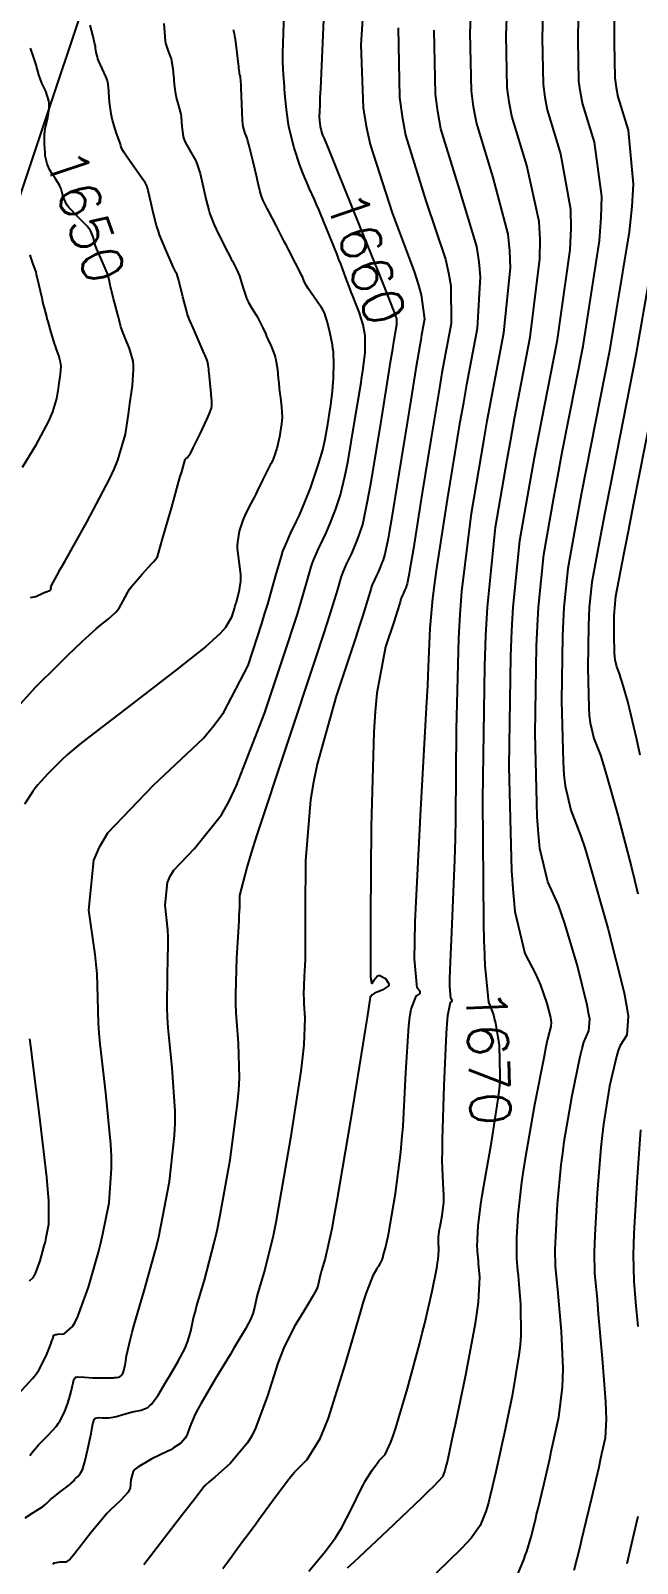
# Model space of a CAD drawing. Header units: metres. Extents: x 837117 to 838479, y 1189012 to 1191015.
# Drawn here: x 837662.7 to 837720.1, y 1189309.5 to 1189454.6 of the extents above; entities that cross this region are included whole.
import ezdxf

# ---------------------------------------------------------------- set-up
doc = ezdxf.new("R2010")
doc.units = ezdxf.units.M
doc.header["$LTSCALE"] = 0.3
for name, color, linetype in [('CORREDORVIA', 70, 'Continuous'), ('COTAS 10', 1, 'Continuous'), ('COTAS INT', 252, 'Continuous')]:
    doc.layers.add(name, color=color, linetype=linetype)
doc.styles.get("Standard").update_dxf_attribs({"font": 'simplex.shx'})

msp = doc.modelspace()

# ---------------------------------------------------------------- linework, layer by layer
at = {"layer": 'CORREDORVIA'}
msp.add_lwpolyline([(837910.68, 1191000.96), (838157.03, 1190996.19), (838237.17, 1190821.34), (838237, 1190602.88), (838240.03, 1190437.2), (838223.54, 1190366.27), (838212.2, 1190288.92), (838221.4, 1189997.88), (837954.54, 1189509.17), (837751.16, 1189231.38), (837593.19, 1189234.4), (837744.49, 1189686.61), (837750.28, 1189933.97), (837723.62, 1190051.52), (837726.09, 1190134.48), (837885.38, 1190229.43), (837983.18, 1190344.12), (837817.55, 1190502.19), (837798.03, 1190660.17), (837963.57, 1190795.98)], close=True, dxfattribs=at)
at = {"layer": 'COTAS 10'}
for points in [[(837692.68, 1189309.03), (837693.3, 1189309.61), (837696.5, 1189312.61), (837699.72, 1189315.65), (837700.34, 1189316.26), (837700.85, 1189316.76), (837701.73, 1189317.71), (837701.85, 1189317.99), (837701.87, 1189318.07), (837701.9, 1189318.15), (837701.98, 1189318.42), (837702.06, 1189318.74), (837702.09, 1189318.84), (837702.11, 1189318.95), (837702.22, 1189319.39), (837702.54, 1189320.89), (837702.7, 1189321.67), (837702.9, 1189322.61), (837703.88, 1189327.3), (837704.8, 1189332.2), (837704.97, 1189333.27), (837705.09, 1189334.21), (837705.22, 1189336.55), (837705.1, 1189337.85), (837705.08, 1189338.14), (837705.05, 1189338.39), (837705, 1189339.04), (837704.98, 1189339.67), (837704.99, 1189339.91), (837705, 1189340.18), (837705.07, 1189341.41), (837705.32, 1189343.48), (837705.44, 1189344.29), (837705.59, 1189345.2), (837706.34, 1189349.32), (837707, 1189353.64), (837707.1, 1189354.68), (837707.16, 1189355.64), (837707.08, 1189358.51), (837706.73, 1189360.61), (837706.62, 1189361.08), (837706.51, 1189361.5), (837706.08, 1189362.61), (837705.72, 1189366.04), (837705.65, 1189367.92), (837705.64, 1189368.31), (837705.59, 1189370.2), (837705.5, 1189381.81), (837705.68, 1189394.44), (837705.8, 1189397.36), (837705.94, 1189400.03), (837706.71, 1189407.62), (837707.8, 1189414.01), (837708.15, 1189415.93), (837708.51, 1189417.91), (837709.99, 1189425.6), (837710.92, 1189433.03), (837710.94, 1189434.85), (837710.85, 1189436.56), (837709.68, 1189441.86), (837708.24, 1189446.56), (837708, 1189447.9), (837707.82, 1189449.24), (837707.71, 1189454.21), (837707.89, 1189459.14)], [(837662.15, 1189313.78), (837662.88, 1189314.24), (837663.63, 1189314.71), (837663.78, 1189314.81), (837663.91, 1189314.9), (837664.16, 1189315.13), (837664.42, 1189315.39), (837664.55, 1189315.5), (837664.7, 1189315.62), (837665.46, 1189316.22), (837666.21, 1189316.81), (837666.36, 1189316.93), (837666.48, 1189317.03), (837666.72, 1189317.25), (837666.82, 1189317.38), (837666.86, 1189317.43), (837666.91, 1189317.48), (837667.12, 1189317.69), (837667.34, 1189317.93), (837667.39, 1189317.99), (837667.43, 1189318.06), (837667.56, 1189318.31), (837667.69, 1189318.76), (837667.75, 1189318.96), (837667.81, 1189319.2), (837668.08, 1189320.3), (837668.34, 1189321.46), (837668.4, 1189321.73), (837668.44, 1189321.97), (837668.56, 1189322.66), (837668.69, 1189323.08), (837668.74, 1189323.16), (837668.81, 1189323.21), (837669.11, 1189323.28), (837669.47, 1189323.25), (837669.57, 1189323.25), (837669.67, 1189323.25), (837670.04, 1189323.25), (837670.48, 1189323.3), (837670.62, 1189323.33), (837670.78, 1189323.36), (837671.41, 1189323.55), (837672.1, 1189323.75), (837672.28, 1189323.8), (837672.47, 1189323.84), (837673.12, 1189323.96), (837673.76, 1189324.23), (837673.93, 1189324.37), (837674.11, 1189324.54), (837674.74, 1189325.4), (837675.41, 1189326.51), (837675.61, 1189326.84), (837675.82, 1189327.19), (837676.6, 1189328.54), (837677.3, 1189329.85), (837677.44, 1189330.18), (837677.56, 1189330.49), (837677.83, 1189331.46), (837678.1, 1189332.72), (837678.24, 1189333.22), (837678.39, 1189333.77), (837679.14, 1189336.28), (837680.06, 1189339.8), (837680.32, 1189340.99), (837680.58, 1189342.27), (837681.55, 1189347.68), (837682.27, 1189353.03), (837682.38, 1189354.28), (837682.45, 1189355.43), (837682.36, 1189358.74), (837682.13, 1189361.59), (837682.1, 1189362.45), (837682.09, 1189363.34), (837682.2, 1189366.81), (837682.37, 1189369.78), (837682.41, 1189370.35), (837682.43, 1189370.82), (837682.47, 1189371.6), (837682.47, 1189371.82), (837682.47, 1189371.93), (837682.47, 1189372.07), (837682.48, 1189372.72), (837683.16, 1189375.38), (837683.59, 1189376.77), (837684.12, 1189378.46), (837686.92, 1189386.92), (837689.77, 1189395.47), (837690.34, 1189397.21), (837690.82, 1189398.67), (837691.76, 1189401.71), (837692.08, 1189402.84), (837692.17, 1189403.11), (837692.26, 1189403.36), (837692.59, 1189404.09), (837692.9, 1189404.73), (837692.99, 1189404.92), (837693.08, 1189405.11), (837693.38, 1189405.82), (837693.68, 1189406.59), (837693.76, 1189406.8), (837693.84, 1189407.03), (837694.12, 1189407.85), (837694.55, 1189409.9), (837694.73, 1189410.88), (837694.94, 1189412.05), (837695.9, 1189417.81), (837696.8, 1189423.42), (837696.97, 1189424.5), (837697.11, 1189425.37), (837697.34, 1189426.81), (837697.35, 1189426.91), (837697.35, 1189426.94), (837697.35, 1189426.97), (837697.35, 1189427.1), (837697.35, 1189427.24), (837697.34, 1189427.27), (837697.34, 1189427.31), (837697.31, 1189427.45), (837697.27, 1189427.6), (837697.25, 1189427.64), (837697.24, 1189427.69), (837697.17, 1189427.85), (837697.1, 1189428.04), (837697.08, 1189428.09), (837697.06, 1189428.15), (837696.97, 1189428.37), (837696.43, 1189429.75), (837696.11, 1189430.53), (837695.73, 1189431.49), (837693.75, 1189436.39), (837691.77, 1189441.3), (837691.38, 1189442.26), (837691.06, 1189443.04), (837690.94, 1189443.34), (837690.49, 1189444.43), (837690.38, 1189444.69), (837690.35, 1189444.76), (837690.32, 1189444.84), (837690.23, 1189445.14), (837690.15, 1189445.43), (837690.13, 1189445.51), (837690.12, 1189445.59), (837690.08, 1189445.85), (837690.06, 1189446.09), (837690.06, 1189446.15), (837690.05, 1189446.21), (837690.04, 1189446.41), (837690.08, 1189447.61), (837690.1, 1189448.3), (837690.14, 1189449.15), (837690.33, 1189453.49), (837690.53, 1189457.94)], [(837662.64, 1189400.94), (837663.16, 1189401.05), (837663.48, 1189401.2), (837663.56, 1189401.23), (837663.64, 1189401.27), (837663.89, 1189401.39), (837664.1, 1189401.48), (837664.15, 1189401.5), (837664.21, 1189401.52), (837664.39, 1189401.58), (837664.52, 1189401.64), (837664.54, 1189401.66), (837664.56, 1189401.69), (837664.59, 1189401.79), (837664.58, 1189401.92), (837664.59, 1189401.95), (837664.59, 1189401.98), (837664.62, 1189402.09), (837665.16, 1189403.07), (837665.48, 1189403.66), (837665.89, 1189404.37), (837667.98, 1189408.08), (837670.13, 1189412.15), (837670.56, 1189413.1), (837670.92, 1189413.96), (837671.65, 1189416.42), (837671.93, 1189418.31), (837672, 1189418.81), (837672.07, 1189419.31), (837672.32, 1189421.01), (837672.42, 1189422.56), (837672.4, 1189422.95), (837672.36, 1189423.32), (837672.02, 1189424.53), (837671.6, 1189425.53), (837671.51, 1189425.76), (837671.43, 1189425.98), (837671.21, 1189426.6), (837671.04, 1189427.26), (837670.98, 1189427.49), (837670.91, 1189427.74), (837670.63, 1189428.81), (837670.52, 1189429.25), (837670.36, 1189429.9), (837670.3, 1189430.15), (837670.24, 1189430.38), (837670.09, 1189431.06), (837669.9, 1189431.7), (837669.82, 1189431.91), (837669.73, 1189432.13), (837669.3, 1189433.08), (837668.89, 1189434.02), (837668.8, 1189434.25), (837668.73, 1189434.46), (837668.58, 1189435.1), (837668.32, 1189435.71), (837668.18, 1189435.91), (837668.01, 1189436.12), (837667.15, 1189436.99), (837666.29, 1189437.88), (837666.12, 1189438.11), (837665.98, 1189438.33), (837665.7, 1189439.03), (837665.54, 1189439.67), (837665.47, 1189439.84), (837665.4, 1189440.01), (837665.02, 1189440.6), (837664.63, 1189441.18), (837664.54, 1189441.33), (837664.46, 1189441.49), (837664.23, 1189442.04), (837664.08, 1189442.66), (837664.05, 1189442.85), (837664.02, 1189443.06), (837663.96, 1189443.88), (837663.98, 1189444.81), (837664.01, 1189445.08), (837664.05, 1189445.36), (837664.28, 1189446.42), (837664.4, 1189447.23), (837664.43, 1189447.46), (837664.42, 1189447.74), (837664.39, 1189448.01), (837664.1, 1189448.92), (837663.73, 1189449.68), (837663.65, 1189449.86), (837663.59, 1189450.02), (837663.44, 1189450.47), (837663.32, 1189450.94), (837663.26, 1189451.12), (837663.2, 1189451.31), (837662.92, 1189452.16), (837662.64, 1189453)], [(837720.4, 1189386.02), (837720.08, 1189387.5), (837719.23, 1189391.08), (837718.7, 1189392.94), (837718.58, 1189393.32), (837718.48, 1189393.65), (837718.19, 1189394.37), (837718.03, 1189395.05), (837718, 1189395.36), (837717.98, 1189395.71), (837717.94, 1189397.41), (837717.96, 1189399.21), (837717.98, 1189399.62), (837718, 1189400), (837718.11, 1189401.08), (837718.87, 1189405.03), (837719.3, 1189407.22), (837719.82, 1189409.89), (837722.51, 1189423.46)]]:
    msp.add_lwpolyline(points, dxfattribs=at)
at = {"layer": 'COTAS INT'}
for points in [[(837689.02, 1189308.71), (837690.46, 1189310.45), (837691.55, 1189311.88), (837691.83, 1189312.33), (837692.11, 1189312.8), (837693.08, 1189314.68), (837693.95, 1189316.46), (837694.17, 1189316.86), (837694.37, 1189317.24), (837695.02, 1189318.29), (837695.55, 1189319.01), (837695.69, 1189319.18), (837695.82, 1189319.33), (837696.24, 1189319.76), (837696.8, 1189320.93), (837697.01, 1189321.54), (837697.26, 1189322.29), (837698.36, 1189326.03), (837699.5, 1189330.22), (837699.76, 1189331.25), (837700.01, 1189332.21), (837700.7, 1189335.23), (837701.13, 1189337.43), (837701.21, 1189337.89), (837701.27, 1189338.27), (837701.35, 1189339.1), (837701.32, 1189339.44), (837701.32, 1189339.52), (837701.31, 1189339.58), (837701.3, 1189339.75), (837701.29, 1189339.91), (837701.29, 1189339.98), (837701.3, 1189340.05), (837701.31, 1189340.36), (837701.38, 1189340.9), (837701.41, 1189341.11), (837701.45, 1189341.35), (837701.64, 1189342.42), (837701.8, 1189343.64), (837701.82, 1189343.97), (837701.82, 1189344.3), (837701.74, 1189345.48), (837701.66, 1189347.6), (837701.67, 1189348.53), (837701.68, 1189349.6), (837701.84, 1189354.72), (837702.07, 1189359.63), (837702.14, 1189360.57), (837702.2, 1189361.34), (837702.44, 1189362.6), (837702.59, 1189362.71), (837702.61, 1189362.75), (837702.6, 1189362.78), (837702.48, 1189362.95), (837702.37, 1189364.14), (837702.38, 1189364.82), (837702.4, 1189365.67), (837702.61, 1189370.01), (837702.86, 1189376.1), (837702.91, 1189378.04), (837702.95, 1189380.09), (837703, 1189388.43), (837703.22, 1189397.08), (837703.36, 1189399.34), (837703.53, 1189401.53), (837704.43, 1189408.93), (837705.59, 1189415.8), (837705.92, 1189417.67), (837706.25, 1189419.51), (837707.49, 1189426.03), (837708.11, 1189432.18), (837708.05, 1189433.8), (837707.89, 1189435.37), (837706.48, 1189440.74), (837704.89, 1189445.96), (837704.62, 1189447.44), (837704.42, 1189448.93), (837704.3, 1189454.44), (837704.52, 1189459.59)], [(837711.25, 1189458.68), (837711.12, 1189453.98), (837711.21, 1189449.55), (837711.38, 1189448.35), (837711.59, 1189447.16), (837712.87, 1189442.97), (837713.82, 1189437.74), (837713.83, 1189435.9), (837713.74, 1189433.88), (837712.5, 1189425.17), (837710.77, 1189416.3), (837710.38, 1189414.19), (837710.01, 1189412.21), (837708.99, 1189406.31), (837708.35, 1189400.03), (837708.23, 1189397.81), (837708.14, 1189395.39), (837707.98, 1189384.93), (837708.22, 1189375.04), (837708.37, 1189372.97), (837708.55, 1189371.2), (837709.49, 1189367.23), (837710.53, 1189365.25), (837710.76, 1189364.73), (837710.98, 1189364.22), (837711.57, 1189362.5), (837711.9, 1189361.16), (837711.95, 1189360.9), (837711.98, 1189360.69), (837711.96, 1189360.3), (837711.63, 1189359.11), (837711.48, 1189358.39), (837711.3, 1189357.5), (837710.4, 1189352.89), (837709.5, 1189347.81), (837709.32, 1189346.63), (837709.16, 1189345.55), (837708.82, 1189342.45), (837708.7, 1189340.31), (837708.69, 1189339.84), (837708.68, 1189339.42), (837708.7, 1189338.33), (837708.8, 1189337.2), (837708.84, 1189336.76), (837708.88, 1189336.26), (837709.08, 1189333.99), (837709.1, 1189331.05), (837709.03, 1189330.13), (837708.93, 1189329.17), (837708.28, 1189325.31), (837707.52, 1189321.68), (837707.35, 1189320.86), (837707.19, 1189320.12), (837706.74, 1189318.13), (837706.43, 1189316.79), (837706.35, 1189316.47), (837706.27, 1189316.16), (837706.03, 1189315.2), (837705.78, 1189314.36), (837705.7, 1189314.13), (837705.61, 1189313.9), (837705.26, 1189313.04), (837704.39, 1189311.83), (837703.97, 1189311.37), (837703.48, 1189310.85), (837701.09, 1189308.52)], [(837694.25, 1189458.19), (837693.95, 1189453.29), (837694.18, 1189447.32), (837694.46, 1189445.6), (837694.82, 1189443.87), (837696.9, 1189437.4), (837698.99, 1189431.82), (837699.37, 1189430.64), (837699.66, 1189429.63), (837699.98, 1189427.31), (837699.8, 1189426.32), (837699.79, 1189426.29), (837699.7, 1189425.82), (837699.62, 1189425.33), (837699.53, 1189424.81), (837699.17, 1189422.63), (837698.69, 1189419.64), (837698.34, 1189417.48), (837697.56, 1189412.65), (837696.82, 1189408.19), (837696.67, 1189407.29), (837696.53, 1189406.54), (837696.22, 1189405.04), (837696.05, 1189404.51), (837695.99, 1189404.37), (837695.94, 1189404.23), (837695.75, 1189403.74), (837695.55, 1189403.28), (837695.5, 1189403.16), (837695.44, 1189403.04), (837695.24, 1189402.63), (837695.03, 1189402.16), (837694.97, 1189402), (837694.92, 1189401.82), (837694.71, 1189401.1), (837694.11, 1189399.15), (837693.8, 1189398.21), (837693.43, 1189397.09), (837691.6, 1189391.6), (837689.8, 1189385.17), (837689.45, 1189383.46), (837689.17, 1189381.78), (837688.7, 1189375.99), (837688.67, 1189371.38), (837688.67, 1189370.44), (837688.67, 1189369.66), (837688.68, 1189368.1), (837688.68, 1189367.27), (837688.67, 1189366.96), (837688.66, 1189366.61), (837688.57, 1189365.05), (837688.52, 1189363.35), (837688.53, 1189362.91), (837688.54, 1189362.49), (837688.65, 1189361.09), (837688.55, 1189358.56), (837688.42, 1189357.42), (837688.25, 1189356.09), (837687.28, 1189349.72), (837686.15, 1189343.18), (837685.88, 1189341.75), (837685.63, 1189340.49), (837684.86, 1189337.3), (837684.31, 1189335.48), (837684.2, 1189335.07), (837684.1, 1189334.72), (837683.9, 1189333.8), (837683.71, 1189333.09), (837683.62, 1189332.87), (837683.52, 1189332.63), (837683.02, 1189331.68), (837682.21, 1189330.32), (837681.92, 1189329.83), (837681.59, 1189329.28), (837680.15, 1189326.91), (837678.78, 1189324.57), (837678.5, 1189324.05), (837678.26, 1189323.59), (837677.75, 1189322.4), (837677.48, 1189321.65), (837677.39, 1189321.48), (837677.29, 1189321.32), (837676.9, 1189320.84), (837676.21, 1189320.38), (837675.93, 1189320.22), (837675.61, 1189320.06), (837674.15, 1189319.36), (837672.81, 1189318.58), (837672.56, 1189318.37), (837672.37, 1189318.15), (837672.15, 1189317.37), (837672.09, 1189316.59), (837672, 1189316.38), (837671.88, 1189316.17), (837671.17, 1189315.42), (837670.19, 1189314.5), (837669.89, 1189314.18), (837669.58, 1189313.83), (837668.37, 1189312.35), (837667.28, 1189310.95), (837667.05, 1189310.65), (837666.86, 1189310.4), (837666.4, 1189309.84), (837666.09, 1189309.62), (837665.99, 1189309.58), (837665.88, 1189309.56), (837665.41, 1189309.58), (837664.89, 1189309.47), (837664.74, 1189309.36)], [(837708.79, 1189308.38), (837709.38, 1189309.8), (837709.52, 1189310.19), (837709.66, 1189310.58), (837710.08, 1189311.98), (837710.48, 1189313.58), (837710.6, 1189314.09), (837710.74, 1189314.64), (837711.27, 1189316.88), (837711.84, 1189319.35), (837711.99, 1189320.05), (837712.14, 1189320.75), (837712.69, 1189323.31), (837713.05, 1189326.14), (837713.09, 1189327), (837713.11, 1189327.9), (837712.95, 1189331.43), (837712.66, 1189334.67), (837712.6, 1189335.38), (837712.54, 1189336.01), (837712.4, 1189337.62), (837712.37, 1189339.18), (837712.39, 1189339.78), (837712.41, 1189340.45), (837712.57, 1189343.49), (837712.92, 1189347.2), (837713.07, 1189348.3), (837713.22, 1189349.43), (837713.96, 1189353.78), (837714.73, 1189357.48), (837714.91, 1189358.21), (837715.07, 1189358.81), (837715.56, 1189359.89), (837715.63, 1189360.99), (837715.53, 1189361.59), (837715.39, 1189362.32), (837714.46, 1189366.06), (837713.27, 1189370.07), (837712.96, 1189370.98), (837712.66, 1189371.8), (837711.67, 1189374.01), (837710.92, 1189377.16), (837710.77, 1189378.57), (837710.66, 1189380.21), (837710.47, 1189388.05), (837710.59, 1189396.34), (837710.67, 1189398.26), (837710.77, 1189400.02), (837711.27, 1189405.01), (837712.23, 1189410.42), (837712.6, 1189412.44), (837713.03, 1189414.7), (837715, 1189424.75), (837716.56, 1189434.73), (837716.73, 1189436.95), (837716.79, 1189438.93), (837716.07, 1189444.09), (837714.95, 1189447.77), (837714.75, 1189448.81), (837714.61, 1189449.86), (837714.53, 1189453.75), (837714.61, 1189458.23)], [(837717.98, 1189457.78), (837717.94, 1189453.51), (837718.01, 1189450.17), (837718.13, 1189449.26), (837718.3, 1189448.37), (837719.26, 1189445.21), (837719.75, 1189440.11), (837719.62, 1189438), (837719.37, 1189435.58), (837717.5, 1189424.32), (837715.3, 1189413.09), (837714.83, 1189410.7), (837714.44, 1189408.62), (837713.55, 1189403.7), (837713.18, 1189400.02), (837713.1, 1189398.72), (837713.05, 1189397.3), (837712.96, 1189391.17), (837713.1, 1189385.37), (837713.18, 1189384.16), (837713.29, 1189383.12), (837713.84, 1189380.8), (837714.8, 1189378.35), (837715.16, 1189377.23), (837715.56, 1189375.93), (837717.35, 1189369.63), (837718.88, 1189363.49), (837719.12, 1189362.28), (837719.27, 1189361.29), (837719.16, 1189359.49), (837718.51, 1189358.5), (837718.33, 1189358.03), (837718.16, 1189357.46), (837717.52, 1189354.66), (837716.95, 1189351.05), (837716.81, 1189349.97), (837716.69, 1189348.86), (837716.33, 1189344.53), (837716.11, 1189340.58), (837716.08, 1189339.71), (837716.06, 1189338.93), (837716.1, 1189336.9), (837716.29, 1189334.81), (837716.36, 1189334), (837716.44, 1189333.07), (837716.81, 1189328.87), (837717.12, 1189324.74), (837717.16, 1189323.86), (837717.18, 1189323.1), (837717.09, 1189321.32), (837716.76, 1189319.82), (837716.63, 1189319.24), (837716.48, 1189318.58), (837715.8, 1189315.62), (837715.05, 1189312.49), (837714.86, 1189311.72), (837714.69, 1189311), (837714.12, 1189308.76)], [(837662.59, 1189319.68), (837662.91, 1189320.08), (837663.27, 1189320.53), (837663.41, 1189320.69), (837663.58, 1189320.87), (837664.33, 1189321.61), (837665.1, 1189322.45), (837665.27, 1189322.69), (837665.43, 1189322.92), (837665.88, 1189323.79), (837666.18, 1189324.62), (837666.25, 1189324.84), (837666.31, 1189325.04), (837666.5, 1189325.73), (837666.63, 1189326.3), (837666.66, 1189326.43), (837666.68, 1189326.55), (837666.74, 1189326.88), (837666.92, 1189327.08), (837667.02, 1189327.1), (837667.14, 1189327.12), (837667.77, 1189327.1), (837668.56, 1189327.03), (837668.78, 1189327.02), (837669, 1189327.02), (837669.81, 1189327.02), (837670.5, 1189327.04), (837670.65, 1189327.05), (837670.77, 1189327.06), (837671.04, 1189327.1), (837671.18, 1189327.18), (837671.21, 1189327.21), (837671.25, 1189327.25), (837671.38, 1189327.44), (837671.51, 1189327.83), (837671.55, 1189328), (837671.6, 1189328.19), (837671.75, 1189329.12), (837672.11, 1189330.73), (837672.27, 1189331.36), (837672.47, 1189332.06), (837673.43, 1189335.26), (837674.5, 1189339.11), (837674.76, 1189340.22), (837675.01, 1189341.36), (837675.82, 1189345.63), (837676.3, 1189349.97), (837676.34, 1189351.14), (837676.35, 1189352.3), (837676.07, 1189356.38), (837675.69, 1189360.18), (837675.63, 1189361.15), (837675.59, 1189362.1), (837675.63, 1189365.25), (837675.7, 1189368.04), (837675.69, 1189368.76), (837675.66, 1189369.46), (837675.41, 1189371.8), (837675.63, 1189373.96), (837675.89, 1189374.54), (837676.23, 1189375.12), (837678.19, 1189377.18), (837680.74, 1189380.37), (837681.46, 1189381.67), (837682.18, 1189383.14), (837684.83, 1189389.95), (837687.07, 1189396.7), (837687.54, 1189398.14), (837687.94, 1189399.38), (837688.81, 1189402.32), (837689.25, 1189403.85), (837689.37, 1189404.22), (837689.49, 1189404.56), (837689.93, 1189405.56), (837690.36, 1189406.42), (837690.48, 1189406.68), (837690.6, 1189406.93), (837691.02, 1189407.91), (837691.42, 1189408.94), (837691.53, 1189409.24), (837691.64, 1189409.54), (837692.01, 1189410.66), (837692.44, 1189412.42), (837692.58, 1189413.13), (837692.73, 1189413.93), (837693.36, 1189417.59), (837693.93, 1189421.11), (837694.04, 1189421.83), (837694.13, 1189422.42), (837694.3, 1189423.64), (837694.34, 1189424.14), (837694.35, 1189424.29), (837694.35, 1189424.45), (837694.36, 1189424.61), (837694.37, 1189425.07), (837694.34, 1189425.73), (837694.32, 1189425.91), (837694.3, 1189426.09), (837694.16, 1189426.77), (837693.96, 1189427.48), (837693.89, 1189427.69), (837693.81, 1189427.9), (837693.5, 1189428.71), (837693.14, 1189429.6), (837693.03, 1189429.87), (837692.93, 1189430.15), (837692.53, 1189431.23), (837692.04, 1189432.55), (837691.87, 1189432.98), (837691.69, 1189433.44), (837690.95, 1189435.31), (837690.16, 1189437.23), (837689.95, 1189437.71), (837689.75, 1189438.18), (837689.54, 1189438.64), (837689.08, 1189439.66), (837688.48, 1189441.08), (837688.32, 1189441.49), (837688.16, 1189441.91), (837687.64, 1189443.53), (837687.21, 1189445.14), (837687.12, 1189445.57), (837687.05, 1189445.99), (837686.86, 1189447.42), (837686.75, 1189448.72), (837686.72, 1189449.06), (837686.7, 1189449.38), (837686.61, 1189450.47), (837686.56, 1189451.68), (837686.56, 1189452.09), (837686.57, 1189452.53), (837686.63, 1189454.39), (837686.69, 1189456.31)], [(837660.89, 1189389.97), (837663.12, 1189392.45), (837665.23, 1189394.55), (837665.73, 1189395.03), (837666.19, 1189395.49), (837667.54, 1189396.78), (837668.59, 1189397.73), (837668.86, 1189397.97), (837669.13, 1189398.19), (837670.02, 1189398.91), (837670.74, 1189399.57), (837670.9, 1189399.75), (837671.05, 1189399.94), (837671.42, 1189400.64), (837671.86, 1189401.46), (837672.04, 1189401.73), (837672.25, 1189402.01), (837673.22, 1189403.16), (837674.14, 1189404.18), (837674.32, 1189404.37), (837674.46, 1189404.53), (837674.68, 1189404.79), (837674.88, 1189405.5), (837675.01, 1189405.95), (837675.16, 1189406.51), (837675.99, 1189409.41), (837676.81, 1189412.31), (837676.97, 1189412.86), (837677.1, 1189413.31), (837677.3, 1189414.02), (837677.3, 1189414.02), (837677.3, 1189414.02), (837677.3, 1189414.02), (837677.31, 1189414.03), (837677.34, 1189414.06), (837677.36, 1189414.08), (837677.39, 1189414.1), (837677.52, 1189414.21), (837677.8, 1189414.63), (837677.92, 1189414.85), (837678.06, 1189415.12), (837678.71, 1189416.44), (837679.35, 1189417.8), (837679.48, 1189418.08), (837679.58, 1189418.33), (837679.79, 1189418.88), (837679.83, 1189419.15), (837679.84, 1189419.22), (837679.84, 1189419.29), (837679.83, 1189419.51), (837679.79, 1189419.91), (837679.77, 1189420.08), (837679.75, 1189420.28), (837679.66, 1189421.24), (837679.57, 1189422.2), (837679.55, 1189422.4), (837679.53, 1189422.57), (837679.49, 1189422.97), (837679.46, 1189423.18), (837679.44, 1189423.24), (837679.43, 1189423.29), (837679.36, 1189423.48), (837679.18, 1189423.88), (837679.1, 1189424.07), (837679, 1189424.29), (837678.53, 1189425.4), (837678.05, 1189426.5), (837677.96, 1189426.72), (837677.87, 1189426.9), (837677.7, 1189427.25), (837677.56, 1189427.65), (837677.5, 1189427.86), (837677.43, 1189428.12), (837677.09, 1189429.43), (837676.76, 1189430.73), (837676.69, 1189430.99), (837676.63, 1189431.2), (837676.51, 1189431.6), (837676.45, 1189431.7), (837676.44, 1189431.74), (837676.42, 1189431.77), (837676.35, 1189431.9), (837676.17, 1189432.28), (837676.08, 1189432.48), (837675.98, 1189432.71), (837675.46, 1189433.87), (837674.88, 1189435.31), (837674.74, 1189435.73), (837674.6, 1189436.14), (837674.2, 1189437.69), (837673.91, 1189438.98), (837673.85, 1189439.24), (837673.8, 1189439.46), (837673.71, 1189439.88), (837673.5, 1189440.25), (837673.38, 1189440.43), (837673.23, 1189440.64), (837672.48, 1189441.7), (837671.74, 1189442.75), (837671.6, 1189442.96), (837671.48, 1189443.12), (837671.3, 1189443.44), (837671.22, 1189443.73), (837671.17, 1189443.89), (837671.1, 1189444.07), (837670.77, 1189445.01), (837670.42, 1189446.15), (837670.35, 1189446.46), (837670.28, 1189446.77), (837670.14, 1189447.88), (837670.08, 1189448.81), (837670.06, 1189449.01), (837670.05, 1189449.18), (837670.01, 1189449.61), (837669.9, 1189449.99), (837669.85, 1189450.13), (837669.78, 1189450.3), (837669.44, 1189451.05), (837669.1, 1189451.81), (837669.03, 1189451.99), (837668.98, 1189452.15), (837668.88, 1189452.58), (837668.82, 1189453.03), (837668.79, 1189453.19), (837668.75, 1189453.38), (837668.54, 1189454.21), (837668.31, 1189455.18)], [(837661.53, 1189325.53), (837662.85, 1189326.96), (837663.15, 1189327.35), (837663.42, 1189327.75), (837664.15, 1189329.17), (837664.59, 1189330.32), (837664.68, 1189330.54), (837664.75, 1189330.73), (837664.86, 1189331.06), (837665.02, 1189331.12), (837665.11, 1189331.14), (837665.23, 1189331.15), (837665.83, 1189331.19), (837666.64, 1189331.88), (837666.88, 1189332.31), (837667.14, 1189332.84), (837668.14, 1189335.61), (837669.09, 1189338.93), (837669.31, 1189339.8), (837669.51, 1189340.66), (837670.09, 1189343.59), (837670.32, 1189346.9), (837670.31, 1189348), (837670.26, 1189349.17), (837669.78, 1189354.02), (837669.24, 1189358.66), (837669.15, 1189359.69), (837669.08, 1189360.61), (837669.02, 1189363.03), (837668.95, 1189365.34), (837668.88, 1189366.19), (837668.77, 1189367.14), (837668.18, 1189371.34), (837668.66, 1189376.08), (837669.22, 1189377.37), (837669.98, 1189378.65), (837674.29, 1189383.17), (837679.03, 1189387.62), (837680.06, 1189388.85), (837680.97, 1189390.08), (837683.26, 1189394.52), (837684.56, 1189398.5), (837684.86, 1189399.45), (837685.13, 1189400.33), (837685.87, 1189402.93), (837686.42, 1189404.87), (837686.57, 1189405.33), (837686.73, 1189405.76), (837687.28, 1189407.02), (837687.83, 1189408.12), (837687.97, 1189408.44), (837688.12, 1189408.76), (837688.65, 1189409.99), (837689.16, 1189411.3), (837689.3, 1189411.68), (837689.43, 1189412.05), (837689.91, 1189413.47), (837690.33, 1189414.95), (837690.43, 1189415.37), (837690.53, 1189415.8), (837690.83, 1189417.36), (837691.05, 1189418.81), (837691.1, 1189419.16), (837691.14, 1189419.48), (837691.26, 1189420.47), (837691.33, 1189421.37), (837691.34, 1189421.64), (837691.36, 1189421.93), (837691.39, 1189423.03), (837691.34, 1189424.21), (837691.3, 1189424.54), (837691.26, 1189424.88), (837691.01, 1189426.09), (837690.75, 1189427.11), (837690.69, 1189427.32), (837690.64, 1189427.51), (837690.51, 1189427.91), (837690.31, 1189428.26), (837690.21, 1189428.41), (837690.09, 1189428.59), (837689.53, 1189429.41), (837688.96, 1189430.22), (837688.85, 1189430.39), (837688.76, 1189430.54), (837688.59, 1189430.87), (837688.44, 1189431.25), (837688.35, 1189431.42), (837688.25, 1189431.63), (837687.74, 1189432.63), (837687.08, 1189433.91), (837686.89, 1189434.29), (837686.69, 1189434.68), (837685.91, 1189436.19), (837685.22, 1189437.52), (837685.07, 1189437.8), (837684.95, 1189438.05), (837684.67, 1189438.62), (837684.54, 1189438.96), (837684.51, 1189439.05), (837684.47, 1189439.15), (837684.38, 1189439.51), (837684.23, 1189440.17), (837684.16, 1189440.45), (837684.08, 1189440.78), (837683.71, 1189442.34), (837683.33, 1189443.87), (837683.24, 1189444.18), (837683.16, 1189444.45), (837682.94, 1189445), (837682.79, 1189445.55), (837682.76, 1189445.82), (837682.73, 1189446.14), (837682.66, 1189447.7), (837682.62, 1189449.24), (837682.6, 1189449.55), (837682.59, 1189449.81), (837682.53, 1189450.31), (837682.48, 1189450.47), (837682.47, 1189450.51), (837682.46, 1189450.55), (837682.44, 1189450.71), (837682.4, 1189451.09), (837682.38, 1189451.27), (837682.36, 1189451.48), (837682.24, 1189452.53), (837682.1, 1189453.58), (837682.07, 1189453.8), (837682.04, 1189453.97), (837681.96, 1189454.33), (837681.89, 1189454.73)], [(837675.27, 1189455.32), (837675.33, 1189454.49), (837675.42, 1189453.66), (837675.45, 1189453.46), (837675.5, 1189453.27), (837675.7, 1189452.69), (837675.91, 1189452.14), (837675.96, 1189451.96), (837676, 1189451.78), (837676.12, 1189451.07), (837676.2, 1189450.33), (837676.22, 1189450.14), (837676.24, 1189449.95), (837676.29, 1189449.29), (837676.37, 1189448.66), (837676.41, 1189448.49), (837676.45, 1189448.31), (837676.65, 1189447.66), (837676.84, 1189446.94), (837676.88, 1189446.72), (837676.92, 1189446.49), (837676.98, 1189445.57), (837677.11, 1189444.63), (837677.18, 1189444.39), (837677.27, 1189444.15), (837677.71, 1189443.35), (837678.2, 1189442.54), (837678.31, 1189442.3), (837678.41, 1189442.06), (837678.71, 1189441.11), (837678.94, 1189440.12), (837679.01, 1189439.85), (837679.07, 1189439.57), (837679.29, 1189438.6), (837679.54, 1189437.65), (837679.62, 1189437.39), (837679.71, 1189437.14), (837680.06, 1189436.25), (837680.46, 1189435.38), (837680.58, 1189435.14), (837680.7, 1189434.9), (837681.13, 1189434.04), (837681.55, 1189433.22), (837681.66, 1189433.01), (837681.77, 1189432.81), (837682.13, 1189432.11), (837682.44, 1189431.42), (837682.52, 1189431.21), (837682.59, 1189430.99), (837682.84, 1189430.15), (837683.11, 1189429.31), (837683.2, 1189429.09), (837683.3, 1189428.89), (837683.7, 1189428.2), (837684.12, 1189427.56), (837684.23, 1189427.38), (837684.32, 1189427.2), (837684.64, 1189426.55), (837684.93, 1189425.88), (837685.02, 1189425.68), (837685.11, 1189425.49), (837685.45, 1189424.75), (837685.76, 1189423.94), (837685.83, 1189423.71), (837685.89, 1189423.47), (837686.04, 1189422.54), (837686.12, 1189421.68), (837686.14, 1189421.48), (837686.16, 1189421.29), (837686.21, 1189420.76), (837686.27, 1189420.23), (837686.29, 1189420.05), (837686.32, 1189419.85), (837686.43, 1189419.01), (837686.48, 1189418), (837686.46, 1189417.7), (837686.44, 1189417.39), (837686.23, 1189416.17), (837685.97, 1189415.06), (837685.9, 1189414.81), (837685.84, 1189414.59), (837685.64, 1189414.04), (837685.48, 1189413.72), (837685.45, 1189413.66), (837685.42, 1189413.61), (837685.35, 1189413.51), (837685.22, 1189413.27), (837685.15, 1189413.13), (837685.07, 1189412.96), (837684.64, 1189412.07), (837684.13, 1189411.03), (837683.99, 1189410.75), (837683.86, 1189410.49), (837683.38, 1189409.58), (837682.95, 1189408.7), (837682.84, 1189408.44), (837682.74, 1189408.19), (837682.43, 1189407.24), (837682.25, 1189406.2), (837682.24, 1189405.89), (837682.24, 1189405.58), (837682.39, 1189404.36), (837682.54, 1189403.14), (837682.55, 1189402.82), (837682.54, 1189402.51), (837682.39, 1189401.47), (837682.12, 1189400.5), (837682.05, 1189400.24), (837681.97, 1189399.99), (837681.68, 1189399.08), (837681.13, 1189398.11), (837680.88, 1189397.81), (837680.6, 1189397.5), (837679.23, 1189396.28), (837677.13, 1189394.62), (837676.38, 1189394.04), (837675.55, 1189393.4), (837671.95, 1189390.63), (837668.58, 1189388.03), (837667.89, 1189387.49), (837667.31, 1189387.04), (837666.14, 1189386.08), (837665.57, 1189385.53), (837665.38, 1189385.34), (837665.17, 1189385.14), (837664.28, 1189384.25), (837663.33, 1189383.21), (837663.09, 1189382.9), (837662.86, 1189382.58), (837662.08, 1189381.38)], [(837697.48, 1189454.91), (837697.62, 1189448.31), (837697.86, 1189446.52), (837698.19, 1189444.76), (837700.09, 1189438.51), (837701.96, 1189433), (837702.26, 1189431.7), (837702.48, 1189430.48), (837702.49, 1189426.89), (837701.83, 1189423.39), (837701.63, 1189422.23), (837701.42, 1189421), (837700.57, 1189415.87), (837699.77, 1189410.86), (837699.41, 1189408.64), (837698.92, 1189405.6), (837698.59, 1189403.63), (837698.52, 1189403.23), (837698.46, 1189402.9), (837698.33, 1189402.23), (837698.25, 1189402), (837698.23, 1189401.94), (837698.2, 1189401.87), (837698.12, 1189401.66), (837698.03, 1189401.45), (837697.98, 1189401.35), (837697.89, 1189401.16), (837697.8, 1189400.96), (837697.77, 1189400.88), (837697.75, 1189400.81), (837697.66, 1189400.49), (837697.39, 1189399.62), (837697.25, 1189399.21), (837697.09, 1189398.71), (837696.28, 1189396.28), (837695.47, 1189391.88), (837695.31, 1189390.15), (837695.18, 1189388.19), (837694.92, 1189379.26), (837694.87, 1189370.74), (837694.86, 1189369.05), (837694.86, 1189367.65), (837694.87, 1189364.97), (837694.94, 1189364.46), (837694.97, 1189364.41), (837695.01, 1189364.4), (837695.2, 1189364.73), (837695.51, 1189365.12), (837695.62, 1189365.15), (837695.74, 1189365.14), (837696.29, 1189364.84), (837696.61, 1189364.36), (837696.6, 1189364.24), (837696.54, 1189364.13), (837695.96, 1189363.76), (837695.25, 1189363.46), (837695.12, 1189363.38), (837695.01, 1189363.31), (837694.83, 1189363.08), (837694.54, 1189361.17), (837694.36, 1189360.03), (837694.13, 1189358.64), (837692.96, 1189351.41), (837691.7, 1189343.97), (837691.43, 1189342.43), (837691.19, 1189341.13), (837690.57, 1189338.32), (837690.23, 1189337.18), (837690.16, 1189336.93), (837690.1, 1189336.71), (837689.98, 1189336.14), (837689.86, 1189335.7), (837689.8, 1189335.56), (837689.74, 1189335.41), (837689.42, 1189334.82), (837688.92, 1189333.97), (837688.74, 1189333.67), (837688.54, 1189333.33), (837687.64, 1189331.85), (837686.63, 1189329.82), (837686.35, 1189329.14), (837686.08, 1189328.41), (837685.11, 1189325.33), (837683.98, 1189322.26), (837683.61, 1189321.54), (837683.21, 1189320.87), (837681.57, 1189318.91), (837680.1, 1189317.62), (837679.81, 1189317.37), (837679.58, 1189317.17), (837679.19, 1189316.84), (837679.15, 1189316.81), (837679.14, 1189316.81), (837679.14, 1189316.8), (837679.13, 1189316.78), (837679.13, 1189316.75), (837679.12, 1189316.74), (837679.1, 1189316.72), (837678.21, 1189315.57), (837677.65, 1189314.85), (837676.96, 1189313.96), (837673.37, 1189309.3)], [(837680.86, 1189308.95), (837681.74, 1189310.18), (837682.27, 1189310.88), (837682.41, 1189311.07), (837682.55, 1189311.26), (837683.06, 1189311.93), (837683.75, 1189312.85), (837684.01, 1189313.21), (837684.29, 1189313.6), (837685.56, 1189315.39), (837686.95, 1189317.25), (837687.32, 1189317.69), (837687.67, 1189318.09), (837688.86, 1189319.3), (837690.1, 1189321.28), (837690.48, 1189322.18), (837690.88, 1189323.22), (837692.46, 1189328.26), (837693.9, 1189333.23), (837694.21, 1189334.23), (837694.48, 1189335.08), (837695.13, 1189336.79), (837695.48, 1189337.37), (837695.56, 1189337.5), (837695.64, 1189337.62), (837695.83, 1189337.96), (837695.96, 1189338.19), (837695.98, 1189338.25), (837696, 1189338.31), (837696.05, 1189338.48), (837696.1, 1189338.7), (837696.12, 1189338.79), (837696.15, 1189338.89), (837696.29, 1189339.34), (837696.53, 1189340.44), (837696.62, 1189340.96), (837696.73, 1189341.56), (837697.23, 1189344.5), (837697.73, 1189348.39), (837697.84, 1189349.61), (837697.95, 1189350.88), (837698.22, 1189355.95), (837698.5, 1189360.38), (837698.6, 1189361.24), (837698.71, 1189361.95), (837699.2, 1189363.18), (837699.56, 1189363.43), (837699.58, 1189363.51), (837699.57, 1189363.6), (837699.29, 1189363.97), (837699.04, 1189366.72), (837699.05, 1189368.31), (837699.1, 1189370.26), (837699.59, 1189380.28), (837700.17, 1189390.52), (837700.28, 1189392.61), (837700.37, 1189394.37), (837700.51, 1189398.03), (837700.76, 1189400.84), (837700.92, 1189402.07), (837701.12, 1189403.49), (837702.16, 1189410.23), (837703.37, 1189417.6), (837703.69, 1189419.41), (837703.99, 1189421.12), (837704.99, 1189426.46), (837705.29, 1189431.33), (837705.16, 1189432.75), (837704.92, 1189434.19), (837703.29, 1189439.63), (837701.54, 1189445.36), (837701.24, 1189446.98), (837701.02, 1189448.62), (837700.89, 1189454.68)], [(837722.19, 1189436.43), (837720, 1189423.89), (837717.56, 1189411.49), (837717.07, 1189408.96), (837716.65, 1189406.83), (837715.83, 1189402.39), (837715.59, 1189400.01), (837715.54, 1189399.17), (837715.51, 1189398.25), (837715.45, 1189394.29), (837715.54, 1189390.54), (837715.59, 1189389.76), (837715.66, 1189389.09), (837716.02, 1189387.58), (837716.64, 1189386), (837716.87, 1189385.27), (837717.13, 1189384.42), (837718.29, 1189380.34), (837719.55, 1189375.5), (837719.87, 1189374.19), (837720.18, 1189372.88)], [(837661.89, 1189413.28), (837663.19, 1189415.41), (837664.34, 1189417.58), (837664.57, 1189418.08), (837664.77, 1189418.54), (837665.15, 1189419.8), (837665.29, 1189420.75), (837665.33, 1189421), (837665.36, 1189421.24), (837665.48, 1189422.1), (837665.54, 1189422.87), (837665.53, 1189423.06), (837665.5, 1189423.25), (837665.33, 1189423.86), (837665.08, 1189424.53), (837665, 1189424.76), (837664.92, 1189425), (837664.6, 1189426.05), (837664.31, 1189427.09), (837664.24, 1189427.34), (837664.18, 1189427.57), (837664, 1189428.25), (837663.83, 1189428.94), (837663.78, 1189429.18), (837663.72, 1189429.43), (837663.48, 1189430.51), (837663.23, 1189431.56), (837663.17, 1189431.8), (837663.1, 1189432.02), (837662.88, 1189432.62), (837662.68, 1189433.19), (837662.63, 1189433.4)], [(837662.56, 1189359.13), (837662.67, 1189358.23), (837662.8, 1189357.15), (837663.49, 1189351.67), (837664.16, 1189346.03), (837664.27, 1189344.86), (837664.35, 1189343.84), (837664.36, 1189341.55), (837664.11, 1189340.28), (837664.02, 1189339.91), (837663.92, 1189339.54), (837663.52, 1189338.1), (837663.08, 1189336.91), (837662.97, 1189336.68), (837662.86, 1189336.5), (837662.52, 1189336.19)], [(837720.45, 1189350.51), (837720.08, 1189345.57), (837719.82, 1189340.72), (837719.78, 1189339.64), (837719.76, 1189338.68), (837719.81, 1189336.19), (837720.01, 1189333.8), (837720.09, 1189332.9), (837720.18, 1189331.9)], [(837720.18, 1189313.9), (837719.7, 1189311.74), (837719.15, 1189309.41)]]:
    msp.add_lwpolyline(points, dxfattribs=at)

# ---------------------------------------------------------------- texts
at = {"layer": 'COTAS 10', "char_height": 3.8, "attachment_point": 7}
for s, insert, rotation in [('1650', (837663.96, 1189442.64), 288.8125), ('1660', (837690.55, 1189438.65), 288.9523), ('1670', (837703.9, 1189363.84), 272.1196)]:
    msp.add_mtext(s, dxfattribs=dict(at, insert=insert, rotation=rotation))

doc.saveas('drawing.dxf')
